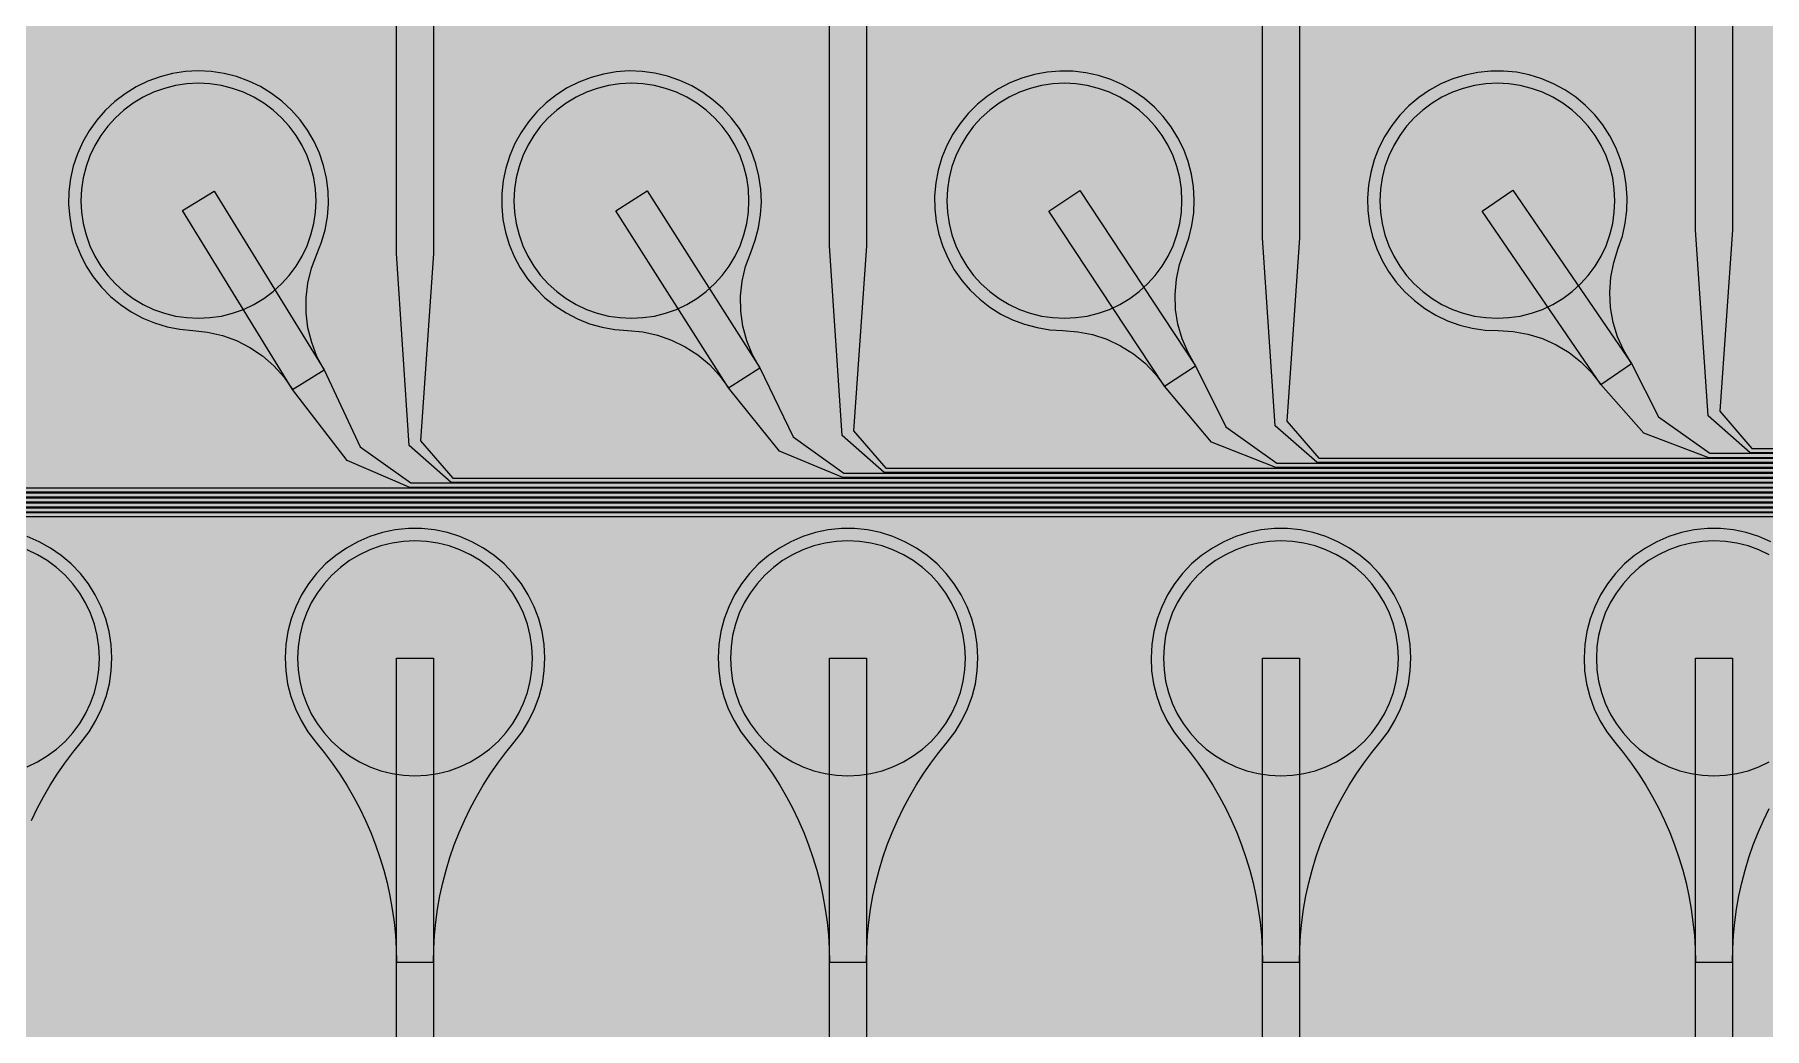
# Model space of a CAD drawing. Header units: metres. Extents: x -7231 to 10969, y -37556 to 1873.
# Drawn here: x 4474 to 5872, y -32340 to -31537 of the extents above; entities that cross this region are included whole.
import ezdxf

# ---------------------------------------------------------------- set-up
doc = ezdxf.new("R2010")
doc.units = ezdxf.units.M
for name, color, linetype in [('Metal1', 4, 'CONTINUOUS'), ('Metal2', 3, 'CONTINUOUS'), ('Polyimide', 7, 'CONTINUOUS'), ('Polyimide_Negative', 5, 'CONTINUOUS')]:
    doc.layers.add(name, color=color, linetype=linetype)

msp = doc.modelspace()

# ---------------------------------------------------------------- hatches: boundary and pattern name
at = {"layer": 'Polyimide'}
msp.add_hatch(color=7, dxfattribs=at).paths.add_polyline_path([(4065.7, -468), (4066.7, -502), (4068.5, -536), (4071.4, -570), (4075.5, -604), (4081, -638), (4088, -672), (4096.5, -706), (4106.6, -740), (4118.3, -774), (4131.6, -808), (4146.5, -842), (4162.9, -876), (4180.7, -910), (4199.8, -944), (4220.2, -978), (4241.7, -1012), (4264.2, -1046), (4287.5, -1080), (4311.5, -1114), (4336, -1148), (4360.9, -1182), (4385.9, -1216), (4410.9, -1250), (4435.7, -1284), (4460.2, -1318), (4484.2, -1352), (4507.5, -1385.9), (4530, -1419.9), (4551.5, -1453.9), (4571.9, -1487.9), (4591.1, -1521.9), (4608.9, -1555.9), (4625.3, -1589.9), (4640.1, -1623.9), (4653.4, -1657.9), (4665.1, -1691.9), (4675.2, -1725.9), (4683.7, -1759.9), (4690.7, -1793.9), (4696.2, -1827.9), (4700.3, -1861.9), (4703.2, -1895.9), (4705.1, -1929.9), (4706.1, -1963.9), (4706.4, -1997.9), (4706.5, -2031.9), (4706.5, -4793), (4710, -4838.4), (4720.2, -4882.7), (4737.1, -4925), (4760.1, -4964.2), (4788.9, -4999.5), (4822.6, -5030), (4860.5, -5055.1), (4901.8, -5074.2), (4901.8, -5074.2), (4970.7, -5105.2), (5034.7, -5145.3), (5092.8, -5193.5), (5143.8, -5249.2), (5186.9, -5311.2), (5221.2, -5378.4), (5246.2, -5449.7), (5261.4, -5523.7), (5266.5, -5599), (5261.4, -5674.3), (5246.2, -5748.3), (5221.2, -5819.6), (5186.9, -5886.8), (5143.8, -5948.8), (5092.8, -6004.5), (5034.7, -6052.7), (4970.7, -6092.8), (4901.8, -6123.8), (4860.5, -6142.9), (4822.6, -6168), (4788.9, -6198.5), (4760.1, -6233.8), (4737.1, -6273), (4720.2, -6315.3), (4710, -6359.6), (4706.5, -6405), (4706.5, -9221.5), (4710, -9266.9), (4720.2, -9311.2), (4737.1, -9353.5), (4760.1, -9392.7), (4788.9, -9428), (4822.6, -9458.5), (4860.5, -9483.6), (4901.8, -9502.7), (4970.7, -9533.7), (5034.7, -9573.8), (5092.8, -9622), (5143.8, -9677.7), (5186.9, -9739.7), (5221.2, -9806.9), (5246.2, -9878.2), (5261.4, -9952.2), (5266.5, -10027.5), (5261.4, -10102.8), (5246.2, -10176.8), (5221.2, -10248.1), (5186.9, -10315.3), (5143.8, -10377.3), (5092.8, -10433), (5034.7, -10481.2), (4970.7, -10521.3), (4901.8, -10552.3), (4860.5, -10571.4), (4822.6, -10596.5), (4788.9, -10627), (4760.1, -10662.3), (4737.1, -10701.5), (4720.2, -10743.8), (4710, -10788.1), (4706.5, -10833.5), (4706.5, -13650), (4710, -13695.4), (4720.2, -13739.7), (4737.1, -13782), (4760.1, -13821.2), (4788.9, -13856.5), (4822.6, -13887), (4860.5, -13912.1), (4901.8, -13931.2), (4970.7, -13962.2), (5034.7, -14002.2), (5092.8, -14050.5), (5143.8, -14106.2), (5186.9, -14168.2), (5221.2, -14235.4), (5246.2, -14306.7), (5261.4, -14380.7), (5266.5, -14456), (5261.4, -14531.3), (5246.2, -14605.3), (5221.2, -14676.5), (5186.9, -14743.8), (5143.8, -14805.8), (5092.8, -14861.5), (5034.7, -14909.7), (4970.7, -14949.8), (4901.8, -14980.8), (4860.5, -14999.9), (4822.6, -15025), (4788.9, -15055.5), (4760.1, -15090.8), (4737.1, -15130), (4720.2, -15172.3), (4710, -15216.6), (4706.5, -15262), (4706.5, -15456), (4720.9, -15750), (4764.1, -16041.3), (4835.7, -16326.8), (4934.9, -16604), (5060.7, -16870.2), (5212.1, -17122.7), (5387.5, -17359.2), (5585.2, -17577.3), (5803.3, -17775), (6039.8, -17950.4), (6292.3, -18101.8), (6558.4, -18227.6), (6835.6, -18326.8), (7121.2, -18398.3), (7412.4, -18441.5), (7706.5, -18456), (9969, -18456), (10047.4, -18459.8), (10125.1, -18471.4), (10201.2, -18490.4), (10275.2, -18516.9), (10346.1, -18550.5), (10413.5, -18590.8), (10476.5, -18637.6), (10534.7, -18690.3), (10587.4, -18748.5), (10634.2, -18811.5), (10674.5, -18878.9), (10708.1, -18949.8), (10734.6, -19023.8), (10753.6, -19099.9), (10765.2, -19177.6), (10769, -19256), (10769, -20895.8), (10730.2, -20951.4), (10694.6, -21009.1), (10662.2, -21068.6), (10633.2, -21129.9), (10607.6, -21192.7), (10585.5, -21256.7), (10566.9, -21322), (10552, -21388.1), (10540.8, -21455), (10533.4, -21522.3), (10529.6, -21590), (10529.6, -21657.8), (10533.4, -21725.5), (10540.8, -21792.9), (10552, -21859.7), (10566.9, -21925.9), (10585.5, -21991.1), (10607.6, -22055.2), (10633.2, -22117.9), (10662.2, -22179.2), (10694.6, -22238.7), (10730.2, -22296.4), (10769, -22352), (10769, -32454.2), (10728.7, -32510.5), (10691.7, -32568.9), (10658, -32629.3), (10627.8, -32691.6), (10601.2, -32755.4), (10578.2, -32820.7), (10558.9, -32887.1), (10543.4, -32954.5), (10531.8, -33022.7), (10524, -33091.4), (10520.1, -33160.5), (10520.1, -33229.7), (10524, -33298.8), (10531.8, -33367.5), (10543.4, -33435.7), (10558.9, -33503.1), (10578.2, -33569.5), (10601.2, -33634.8), (10627.8, -33698.6), (10658, -33760.8), (10691.7, -33821.3), (10728.7, -33879.7), (10769, -33936), (10769, -36556), (10765.2, -36634.4), (10753.6, -36712.1), (10734.6, -36788.2), (10708.1, -36862.1), (10674.5, -36933.1), (10634.2, -37000.5), (10587.4, -37063.5), (10534.7, -37121.7), (10476.5, -37174.4), (10413.5, -37221.2), (10346.1, -37261.5), (10275.2, -37295.1), (10201.2, -37321.6), (10125.1, -37340.6), (10047.4, -37352.1), (9969, -37356), (-6231, -37356), (-6309.4, -37352.1), (-6387.1, -37340.6), (-6463.2, -37321.6), (-6537.2, -37295.1), (-6608.1, -37261.5), (-6675.5, -37221.2), (-6738.5, -37174.4), (-6796.7, -37121.7), (-6849.4, -37063.5), (-6896.2, -37000.5), (-6936.5, -36933.1), (-6970.1, -36862.1), (-6996.6, -36788.2), (-7015.6, -36712.1), (-7027.2, -36634.4), (-7031, -36556), (-7031, -33936), (-6990.7, -33879.8), (-6953.7, -33821.3), (-6920, -33760.9), (-6889.8, -33698.6), (-6863.2, -33634.8), (-6840.2, -33569.5), (-6820.9, -33503.1), (-6805.4, -33435.7), (-6793.7, -33367.5), (-6785.9, -33298.8), (-6782, -33229.7), (-6782, -33160.5), (-6785.9, -33091.4), (-6793.7, -33022.7), (-6805.4, -32954.5), (-6820.9, -32887.1), (-6840.2, -32820.6), (-6863.2, -32755.4), (-6889.8, -32691.5), (-6920, -32629.3), (-6953.7, -32568.9), (-6990.7, -32510.4), (-7031, -32454.2), (-7031, -22364.8), (-6990.7, -22308.6), (-6953.7, -22250.1), (-6920, -22189.7), (-6889.8, -22127.5), (-6863.2, -22063.6), (-6840.2, -21998.4), (-6820.9, -21931.9), (-6805.4, -21864.5), (-6793.7, -21796.3), (-6785.9, -21727.6), (-6782, -21658.5), (-6782, -21589.3), (-6785.9, -21520.3), (-6793.7, -21451.5), (-6805.4, -21383.3), (-6820.9, -21315.9), (-6840.2, -21249.5), (-6863.2, -21184.2), (-6889.8, -21120.4), (-6920, -21058.1), (-6953.7, -20997.7), (-6990.7, -20939.3), (-7031, -20883), (-7031, -19256), (-7027.2, -19177.6), (-7015.6, -19099.9), (-6996.6, -19023.8), (-6970.1, -18949.8), (-6936.5, -18878.9), (-6896.2, -18811.5), (-6849.4, -18748.5), (-6796.7, -18690.3), (-6738.5, -18637.6), (-6675.5, -18590.8), (-6608.1, -18550.5), (-6537.2, -18516.9), (-6463.2, -18490.4), (-6387.1, -18471.4), (-6309.4, -18459.8), (-6231, -18456), (-3968.5, -18456), (-3674.4, -18441.5), (-3383.2, -18398.3), (-3097.6, -18326.8), (-2820.4, -18227.6), (-2554.3, -18101.8), (-2301.8, -17950.4), (-2065.3, -17775), (-1847.2, -17577.3), (-1649.5, -17359.2), (-1474.1, -17122.7), (-1322.7, -16870.2), (-1196.9, -16604), (-1097.7, -16326.8), (-1026.1, -16041.3), (-982.9, -15750), (-968.5, -15456), (-968.5, -15262), (-972, -15216.6), (-982.2, -15172.3), (-999.1, -15130), (-1022.1, -15090.8), (-1050.9, -15055.5), (-1084.6, -15025), (-1122.5, -14999.9), (-1163.8, -14980.8), (-1232.7, -14949.8), (-1296.7, -14909.7), (-1354.8, -14861.5), (-1405.8, -14805.8), (-1448.9, -14743.8), (-1483.2, -14676.5), (-1508.2, -14605.3), (-1523.4, -14531.3), (-1528.5, -14456), (-1523.4, -14380.7), (-1508.2, -14306.7), (-1483.2, -14235.4), (-1448.9, -14168.2), (-1405.8, -14106.2), (-1354.8, -14050.5), (-1296.7, -14002.2), (-1232.7, -13962.2), (-1163.8, -13931.2), (-1122.5, -13912.1), (-1084.6, -13887), (-1050.9, -13856.5), (-1022.1, -13821.2), (-999.1, -13782), (-982.2, -13739.7), (-972, -13695.4), (-968.5, -13650), (-968.5, -12309.6), (-972, -12264.3), (-982.2, -12219.9), (-999.1, -12177.7), (-1022.1, -12138.5), (-1050.9, -12103.2), (-1084.6, -12072.6), (-1122.5, -12047.5), (-1163.8, -12028.5), (-1232.7, -11997.4), (-1296.7, -11957.4), (-1354.8, -11909.1), (-1405.8, -11853.5), (-1448.9, -11791.5), (-1483.2, -11724.2), (-1508.2, -11653), (-1523.4, -11579), (-1528.5, -11503.7), (-1523.4, -11428.3), (-1508.2, -11354.4), (-1483.2, -11283.1), (-1448.9, -11215.9), (-1405.8, -11153.8), (-1354.8, -11098.2), (-1296.7, -11049.9), (-1232.7, -11009.9), (-1163.8, -10978.8), (-1122.5, -10959.8), (-1084.6, -10934.7), (-1050.9, -10904.1), (-1022.1, -10868.9), (-999.1, -10829.6), (-982.2, -10787.4), (-972, -10743), (-968.5, -10697.7), (-968.5, -9357.3), (-972, -9311.9), (-982.2, -9267.6), (-999.1, -9225.4), (-1022.1, -9186.1), (-1050.9, -9150.8), (-1084.6, -9120.3), (-1122.5, -9095.2), (-1163.8, -9076.2), (-1163.8, -9076.2), (-1232.7, -9045.1), (-1296.7, -9005.1), (-1354.8, -8956.8), (-1405.8, -8901.1), (-1448.9, -8839.1), (-1483.2, -8771.9), (-1508.2, -8700.6), (-1523.4, -8626.7), (-1528.5, -8551.3), (-1523.4, -8476), (-1508.2, -8402), (-1483.2, -8330.8), (-1448.9, -8263.5), (-1405.8, -8201.5), (-1354.8, -8145.9), (-1296.7, -8097.6), (-1232.7, -8057.6), (-1163.8, -8026.5), (-1163.8, -8026.5), (-1122.5, -8007.4), (-1084.6, -7982.4), (-1050.9, -7951.8), (-1022.1, -7916.5), (-999.1, -7877.3), (-982.2, -7835), (-972, -7790.7), (-968.5, -7745.4), (-968.5, -6405), (-972, -6359.6), (-982.2, -6315.3), (-999.1, -6273), (-1022.1, -6233.8), (-1050.9, -6198.5), (-1084.6, -6168), (-1122.5, -6142.9), (-1163.8, -6123.8), (-1163.8, -6123.8), (-1232.7, -6092.8), (-1296.7, -6052.7), (-1354.8, -6004.5), (-1405.8, -5948.8), (-1448.9, -5886.8), (-1483.2, -5819.6), (-1508.2, -5748.3), (-1523.4, -5674.3), (-1528.5, -5599), (-1523.4, -5523.7), (-1508.2, -5449.7), (-1483.2, -5378.4), (-1448.9, -5311.2), (-1405.8, -5249.2), (-1354.8, -5193.5), (-1296.7, -5145.3), (-1232.7, -5105.2), (-1163.8, -5074.2), (-1163.8, -5074.2), (-1122.5, -5055.1), (-1084.6, -5030), (-1050.9, -4999.5), (-1022.1, -4964.2), (-999.1, -4925), (-982.2, -4882.7), (-972, -4838.4), (-968.5, -4793), (-968.5, -2031.9), (-968.4, -1997.9), (-968.1, -1963.9), (-967.1, -1929.9), (-965.2, -1895.9), (-962.2, -1861.9), (-958, -1827.9), (-952.4, -1793.9), (-945.3, -1759.9), (-936.6, -1725.9), (-926.4, -1691.9), (-914.4, -1657.9), (-900.9, -1623.9), (-885.7, -1589.9), (-869.1, -1555.9), (-850.9, -1521.9), (-831.4, -1487.9), (-810.6, -1453.9), (-788.7, -1419.9), (-765.8, -1385.9), (-742.1, -1352), (-717.6, -1318), (-692.7, -1284), (-667.4, -1250), (-641.9, -1216), (-616.4, -1182), (-591.1, -1148), (-566.1, -1114), (-541.7, -1080), (-517.9, -1046), (-495, -1012), (-473.1, -978), (-452.4, -944), (-432.8, -910), (-414.7, -876), (-398, -842), (-382.9, -808), (-369.3, -774), (-357.4, -740), (-347.1, -706), (-338.4, -672), (-331.3, -638), (-325.7, -604), (-321.5, -570), (-318.6, -536), (-316.7, -502), (-315.7, -468), (-315.3, -434), (-315.2, -400), (-315.2, 401), (-315.2, 451), (-315.2, 1644), (-270.2, 1644), (-270, 1637.1), (-269.4, 1630.3), (-268.2, 1623.5), (-266.7, 1616.8), (-264.7, 1610.2), (-262.3, 1603.8), (-259.4, 1597.6), (-256.2, 1591.5), (-252.6, 1585.7), (-248.6, 1580.1), (-244.2, 1574.8), (-239.5, 1569.8), (-234.5, 1565.1), (-229.2, 1560.7), (-223.6, 1556.7), (-217.8, 1553.1), (-211.7, 1549.8), (-205.4, 1547), (-199, 1544.6), (-192.4, 1542.6), (-185.7, 1541), (-179, 1539.9), (-172.1, 1539.2), (-165.2, 1539), (-158.4, 1539.2), (-151.5, 1539.9), (-144.8, 1541), (-138.1, 1542.6), (-131.5, 1544.6), (-125.1, 1547), (-118.8, 1549.8), (-112.8, 1553.1), (-106.9, 1556.7), (-101.3, 1560.7), (-96, 1565.1), (-91, 1569.8), (-86.3, 1574.8), (-81.9, 1580.1), (-77.9, 1585.7), (-74.3, 1591.5), (-71.1, 1597.6), (-68.2, 1603.8), (-65.8, 1610.2), (-63.8, 1616.8), (-62.3, 1623.5), (-61.1, 1630.3), (-60.5, 1637.1), (-60.2, 1644), (1853, 1644), (1853, 1573), (3815.2, 1573), (3815.5, 1579.5), (3816.1, 1586.1), (3817.2, 1592.5), (3818.7, 1598.9), (3820.6, 1605.1), (3822.9, 1611.3), (3825.6, 1617.2), (3828.6, 1623), (3832.1, 1628.6), (3835.9, 1633.9), (3840.1, 1638.9), (3844.5, 1643.7), (3849.3, 1648.2), (3854.4, 1652.3), (3859.7, 1656.1), (3865.2, 1659.6), (3871, 1662.7), (3877, 1665.4), (3883.1, 1667.7), (3889.4, 1669.6), (3895.7, 1671.1), (3902.2, 1672.1), (3908.7, 1672.8), (3915.2, 1673), (3921.8, 1672.8), (3928.3, 1672.1), (3934.8, 1671.1), (3941.1, 1669.6), (3947.4, 1667.7), (3953.5, 1665.4), (3959.5, 1662.7), (3965.2, 1659.6), (3970.8, 1656.1), (3976.1, 1652.3), (3981.2, 1648.2), (3986, 1643.7), (3990.4, 1638.9), (3994.6, 1633.9), (3998.4, 1628.6), (4001.9, 1623), (4004.9, 1617.2), (4007.6, 1611.3), (4009.9, 1605.1), (4011.8, 1598.9), (4013.3, 1592.5), (4014.4, 1586.1), (4015, 1579.5), (4015.2, 1573), (4065.2, 1573), (4065.2, 451), (4065.2, 401), (4065.2, -400), (4065.3, -434), (4065.7, -468)])

# ---------------------------------------------------------------- linework, layer by layer
at = {"layer": 'Metal1'}
for points in [[(2200.8, -19211.9), (2200.8, -33130.3), (2229.7, -33159.2), (9378.8, -33159.2), (9407.8, -33130.3), (9407.8, -31903.7), (9378.8, -31874.7), (5860.8, -31874.7), (5826.8, -31844.9), (5816.5, -31694.5), (5816.5, -30931), (5846.5, -30931), (5846.5, -31694.5), (5836.2, -31841.1), (5862.2, -31871.2), (9380.2, -31871.2), (9411.3, -31902.3), (9411.3, -33131.7), (9380.2, -33162.8), (2228.3, -33162.8), (2197.2, -33131.7), (2197.2, -19211.9)], [(2208.8, -19211.9), (2208.8, -33122.3), (2237.7, -33151.3), (9370.8, -33151.3), (9399.8, -33122.3), (9399.8, -31911.7), (9370.8, -31882.7), (5510.8, -31882.7), (5476.8, -31852.9), (5466.5, -31700.9), (5466.5, -30931), (5496.5, -30931), (5496.5, -31700.9), (5486.2, -31849.1), (5512.2, -31879.2), (9372.2, -31879.2), (9403.2, -31910.3), (9403.2, -33123.7), (9372.2, -33154.8), (2236.3, -33154.8), (2205.2, -33123.7), (2205.2, -19211.9)], [(2216.8, -19211.9), (2216.8, -33114.3), (2245.7, -33143.2), (9362.8, -33143.2), (9391.8, -33114.3), (9391.8, -31919.7), (9362.8, -31890.8), (5160.8, -31890.8), (5126.9, -31860.9), (5116.5, -31707.3), (5116.5, -30931), (5146.5, -30931), (5146.5, -31707.3), (5136.1, -31857.1), (5162.2, -31887.2), (9364.2, -31887.2), (9395.3, -31918.3), (9395.3, -33115.7), (9364.2, -33146.8), (2244.3, -33146.8), (2213.2, -33115.7), (2213.2, -19211.9)], [(2224.8, -19211.9), (2224.8, -33106.3), (2253.7, -33135.3), (9354.8, -33135.3), (9383.8, -33106.3), (9383.8, -31927.7), (9354.8, -31898.8), (4810.8, -31898.8), (4776.9, -31868.9), (4766.5, -31713.7), (4766.5, -30931), (4796.5, -30931), (4796.5, -31713.7), (4786.1, -31865.1), (4812.2, -31895.2), (9356.2, -31895.2), (9387.2, -31926.3), (9387.2, -33107.7), (9356.2, -33138.8), (2252.3, -33138.8), (2221.2, -33107.7), (2221.2, -19211.9)], [(2232.8, -19211.9), (2232.8, -33098.3), (2261.7, -33127.3), (9346.8, -33127.3), (9375.8, -33098.3), (9375.8, -31935.7), (9346.8, -31906.7), (4460.8, -31906.7), (4426.9, -31876.9), (4416.5, -31720.1), (4416.5, -30931), (4446.5, -30931), (4446.5, -31720.1), (4436.1, -31873.1), (4462.2, -31903.2), (9348.2, -31903.2), (9379.3, -31934.3), (9379.3, -33099.7), (9348.2, -33130.8), (2260.3, -33130.8), (2229.2, -33099.7), (2229.2, -19211.9)], [(2240.8, -19211.9), (2240.8, -33090.3), (2269.7, -33119.2), (9338.8, -33119.2), (9367.8, -33090.3), (9367.8, -31943.7), (9338.8, -31914.7), (4110.8, -31914.7), (4076.9, -31884.9), (4066.5, -31726.5), (4066.5, -30931), (4096.5, -30931), (4096.5, -31726.5), (4086.1, -31881.1), (4112.2, -31911.2), (9340.2, -31911.2), (9371.2, -31942.3), (9371.2, -33091.7), (9340.2, -33122.8), (2268.3, -33122.8), (2237.2, -33091.7), (2237.2, -19211.9)], [(2248.8, -19211.9), (2248.8, -33082.3), (2277.7, -33111.3), (9330.8, -33111.3), (9359.8, -33082.3), (9359.8, -31951.7), (9330.8, -31922.8), (3760.8, -31922.8), (3726.9, -31892.9), (3716.5, -31732.9), (3716.5, -30931), (3746.5, -30931), (3746.5, -31732.9), (3736.1, -31889.1), (3762.2, -31919.2), (9332.2, -31919.2), (9363.3, -31950.3), (9363.3, -33083.7), (9332.2, -33114.8), (2276.3, -33114.8), (2245.2, -33083.7), (2245.2, -19211.9)], [(2328.8, -19211.9), (2328.8, -33002.3), (2357.7, -33031.2), (5800.8, -33031.2), (5827, -33001.1), (5816.5, -32844.5), (5816.5, -32041), (5846.5, -32041), (5846.5, -32844.5), (5836, -33004.9), (5802.2, -33034.8), (2356.3, -33034.8), (2325.2, -33003.7), (2325.2, -19211.9)], [(2336.8, -19211.9), (2336.8, -32994.3), (2365.7, -33023.2), (5450.8, -33023.2), (5476.9, -32993.1), (5466.5, -32838.1), (5466.5, -32041), (5496.5, -32041), (5496.5, -32838.1), (5486.1, -32996.9), (5452.2, -33026.8), (2364.3, -33026.8), (2333.2, -32995.7), (2333.2, -19211.9)], [(2344.8, -19211.9), (2344.8, -32986.3), (2373.7, -33015.2), (5100.8, -33015.2), (5126.9, -32985.1), (5116.5, -32831.7), (5116.5, -32041), (5146.5, -32041), (5146.5, -32831.7), (5136.1, -32988.9), (5102.2, -33018.8), (2372.3, -33018.8), (2341.2, -32987.7), (2341.2, -19211.9)], [(2352.8, -19211.9), (2352.8, -32978.3), (2381.7, -33007.2), (4750.8, -33007.2), (4776.9, -32977.1), (4766.5, -32825.3), (4766.5, -32041), (4796.5, -32041), (4796.5, -32825.3), (4786.1, -32980.9), (4752.2, -33010.8), (2380.3, -33010.8), (2349.2, -32979.7), (2349.2, -19211.9)], [(5877.6, -31946.7), (5867.9, -31942.5), (5857.7, -31939.3), (5847.4, -31937.2), (5836.8, -31936.1), (5826.2, -31936.1), (5815.6, -31937.2), (5805.3, -31939.3), (5795.1, -31942.5), (5785.4, -31946.7), (5776.1, -31951.8), (5767.4, -31957.8), (5759.3, -31964.7), (5752, -31972.4), (5745.5, -31980.8), (5739.9, -31989.8), (5735.2, -31999.3), (5731.4, -32009.2), (5728.7, -32019.4), (5727.1, -32029.9), (5726.5, -32040.5), (5727, -32051.1), (5728.5, -32061.6), (5731.1, -32071.9), (5734.8, -32081.8), (5739.4, -32091.4), (5744.9, -32100.4), (5751.4, -32108.9), (5758.1, -32117.2), (5764.6, -32125.8), (5770.7, -32134.6), (5776.4, -32143.6), (5781.8, -32152.9), (5786.9, -32162.4), (5791.5, -32172.1), (5795.8, -32181.9), (5799.7, -32191.9), (5803.2, -32202.1), (5806.3, -32212.4), (5809, -32222.7), (5811.3, -32233.2), (5813.2, -32243.8), (5814.6, -32254.4), (5815.7, -32265.1), (5816.3, -32275.8), (5816.5, -32286.6), (5846.5, -32286.6), (5846.5, -32286.6), (5846.7, -32275.8), (5847.3, -32265.1), (5848.4, -32254.4), (5849.8, -32243.8), (5851.7, -32233.2), (5854, -32222.7), (5856.7, -32212.4), (5859.8, -32202.1), (5863.3, -32191.9), (5867.2, -32181.9), (5871.5, -32172.1), (5876.1, -32162.4)], [(4471.5, -32172.1), (4476.1, -32162.4), (4481.2, -32152.9), (4486.6, -32143.6), (4492.3, -32134.6), (4498.4, -32125.8), (4504.9, -32117.2), (4511.6, -32108.9), (4518.1, -32100.4), (4523.6, -32091.4), (4528.2, -32081.8), (4531.9, -32071.9), (4534.5, -32061.6), (4536, -32051.1), (4536.5, -32040.5), (4535.9, -32029.9), (4534.3, -32019.4), (4531.6, -32009.2), (4527.8, -31999.3), (4523.1, -31989.8), (4517.5, -31980.8), (4511, -31972.4), (4503.7, -31964.7), (4495.6, -31957.8), (4486.9, -31951.8), (4477.6, -31946.7), (4467.9, -31942.5)]]:
    msp.add_lwpolyline(points, dxfattribs=at)
for points in [[(4796.5, -32286.6), (4796.7, -32275.8), (4797.3, -32265.1), (4798.4, -32254.4), (4799.8, -32243.8), (4801.7, -32233.2), (4804, -32222.7), (4806.7, -32212.4), (4809.8, -32202.1), (4813.3, -32191.9), (4817.2, -32181.9), (4821.5, -32172.1), (4826.1, -32162.4), (4831.2, -32152.9), (4836.6, -32143.6), (4842.3, -32134.6), (4848.4, -32125.8), (4854.9, -32117.2), (4861.6, -32108.9), (4868.1, -32100.4), (4873.6, -32091.4), (4878.2, -32081.8), (4881.9, -32071.9), (4884.5, -32061.6), (4886, -32051.1), (4886.5, -32040.5), (4885.9, -32029.9), (4884.3, -32019.4), (4881.6, -32009.2), (4877.8, -31999.3), (4873.1, -31989.8), (4867.5, -31980.8), (4861, -31972.4), (4853.7, -31964.7), (4845.6, -31957.8), (4836.9, -31951.8), (4827.6, -31946.7), (4817.9, -31942.5), (4807.7, -31939.3), (4797.4, -31937.2), (4786.8, -31936.1), (4776.2, -31936.1), (4765.6, -31937.2), (4755.3, -31939.3), (4745.1, -31942.5), (4735.4, -31946.7), (4726.1, -31951.8), (4717.4, -31957.8), (4709.3, -31964.7), (4702, -31972.4), (4695.5, -31980.8), (4689.9, -31989.8), (4685.2, -31999.3), (4681.4, -32009.2), (4678.7, -32019.4), (4677.1, -32029.9), (4676.5, -32040.5), (4677, -32051.1), (4678.5, -32061.6), (4681.1, -32071.9), (4684.8, -32081.8), (4689.4, -32091.4), (4694.9, -32100.4), (4701.4, -32108.9), (4708.1, -32117.2), (4714.6, -32125.8), (4720.7, -32134.6), (4726.4, -32143.6), (4731.8, -32152.9), (4736.9, -32162.4), (4741.5, -32172.1), (4745.8, -32181.9), (4749.7, -32191.9), (4753.2, -32202.1), (4756.3, -32212.4), (4759, -32222.7), (4761.3, -32233.2), (4763.2, -32243.8), (4764.6, -32254.4), (4765.7, -32265.1), (4766.3, -32275.8), (4766.5, -32286.6), (4796.5, -32286.6)], [(5146.5, -32286.6), (5146.7, -32275.8), (5147.3, -32265.1), (5148.4, -32254.4), (5149.8, -32243.8), (5151.7, -32233.2), (5154, -32222.7), (5156.7, -32212.4), (5159.8, -32202.1), (5163.3, -32191.9), (5167.2, -32181.9), (5171.5, -32172.1), (5176.1, -32162.4), (5181.2, -32152.9), (5186.6, -32143.6), (5192.3, -32134.6), (5198.4, -32125.8), (5204.9, -32117.2), (5211.6, -32108.9), (5218.1, -32100.4), (5223.6, -32091.4), (5228.2, -32081.8), (5231.9, -32071.9), (5234.5, -32061.6), (5236, -32051.1), (5236.5, -32040.5), (5235.9, -32029.9), (5234.3, -32019.4), (5231.6, -32009.2), (5227.8, -31999.3), (5223.1, -31989.8), (5217.5, -31980.8), (5211, -31972.4), (5203.7, -31964.7), (5195.6, -31957.8), (5186.9, -31951.8), (5177.6, -31946.7), (5167.9, -31942.5), (5157.7, -31939.3), (5147.4, -31937.2), (5136.8, -31936.1), (5126.2, -31936.1), (5115.6, -31937.2), (5105.3, -31939.3), (5095.1, -31942.5), (5085.4, -31946.7), (5076.1, -31951.8), (5067.4, -31957.8), (5059.3, -31964.7), (5052, -31972.4), (5045.5, -31980.8), (5039.9, -31989.8), (5035.2, -31999.3), (5031.4, -32009.2), (5028.7, -32019.4), (5027.1, -32029.9), (5026.5, -32040.5), (5027, -32051.1), (5028.5, -32061.6), (5031.1, -32071.9), (5034.8, -32081.8), (5039.4, -32091.4), (5044.9, -32100.4), (5051.4, -32108.9), (5058.1, -32117.2), (5064.6, -32125.8), (5070.7, -32134.6), (5076.4, -32143.6), (5081.8, -32152.9), (5086.9, -32162.4), (5091.5, -32172.1), (5095.8, -32181.9), (5099.7, -32191.9), (5103.2, -32202.1), (5106.3, -32212.4), (5109, -32222.7), (5111.3, -32233.2), (5113.2, -32243.8), (5114.6, -32254.4), (5115.7, -32265.1), (5116.3, -32275.8), (5116.5, -32286.6), (5146.5, -32286.6)], [(5496.5, -32286.6), (5496.7, -32275.8), (5497.3, -32265.1), (5498.4, -32254.4), (5499.8, -32243.8), (5501.7, -32233.2), (5504, -32222.7), (5506.7, -32212.4), (5509.8, -32202.1), (5513.3, -32191.9), (5517.2, -32181.9), (5521.5, -32172.1), (5526.1, -32162.4), (5531.2, -32152.9), (5536.6, -32143.6), (5542.3, -32134.6), (5548.4, -32125.8), (5554.9, -32117.2), (5561.6, -32108.9), (5568.1, -32100.4), (5573.6, -32091.4), (5578.2, -32081.8), (5581.9, -32071.9), (5584.5, -32061.6), (5586, -32051.1), (5586.5, -32040.5), (5585.9, -32029.9), (5584.3, -32019.4), (5581.6, -32009.2), (5577.8, -31999.3), (5573.1, -31989.8), (5567.5, -31980.8), (5561, -31972.4), (5553.7, -31964.7), (5545.6, -31957.8), (5536.9, -31951.8), (5527.6, -31946.7), (5517.9, -31942.5), (5507.7, -31939.3), (5497.4, -31937.2), (5486.8, -31936.1), (5476.2, -31936.1), (5465.6, -31937.2), (5455.3, -31939.3), (5445.1, -31942.5), (5435.4, -31946.7), (5426.1, -31951.8), (5417.4, -31957.8), (5409.3, -31964.7), (5402, -31972.4), (5395.5, -31980.8), (5389.9, -31989.8), (5385.2, -31999.3), (5381.4, -32009.2), (5378.7, -32019.4), (5377.1, -32029.9), (5376.5, -32040.5), (5377, -32051.1), (5378.5, -32061.6), (5381.1, -32071.9), (5384.8, -32081.8), (5389.4, -32091.4), (5394.9, -32100.4), (5401.4, -32108.9), (5408.1, -32117.2), (5414.6, -32125.8), (5420.7, -32134.6), (5426.4, -32143.6), (5431.8, -32152.9), (5436.9, -32162.4), (5441.5, -32172.1), (5445.8, -32181.9), (5449.7, -32191.9), (5453.2, -32202.1), (5456.3, -32212.4), (5459, -32222.7), (5461.3, -32233.2), (5463.2, -32243.8), (5464.6, -32254.4), (5465.7, -32265.1), (5466.3, -32275.8), (5466.5, -32286.6), (5496.5, -32286.6)]]:
    msp.add_lwpolyline(points, close=True, dxfattribs=at)
at = {"layer": 'Metal2'}
for points in [[(2204.8, -19211.9), (2204.8, -33126.3), (2233.7, -33155.2), (9374.8, -33155.2), (9403.8, -33126.3), (9403.8, -31907.7), (9374.8, -31878.8), (5827.3, -31878.8), (5774.9, -31858.8), (5740.1, -31819.5), (5644.1, -31679.5), (5668.9, -31662.5), (5764.8, -31802.5), (5786.6, -31845.7), (5828.1, -31875.2), (9376.2, -31875.2), (9407.2, -31906.3), (9407.2, -33127.7), (9376.2, -33158.8), (2232.3, -33158.8), (2201.2, -33127.7), (2201.2, -19211.9)], [(2212.8, -19211.9), (2212.8, -33118.3), (2241.7, -33147.2), (9366.8, -33147.2), (9395.8, -33118.3), (9395.8, -31915.7), (9366.8, -31886.7), (5477.3, -31886.7), (5425.5, -31866.2), (5387.4, -31820.9), (5294, -31679.3), (5319, -31662.7), (5412.5, -31804.4), (5436.9, -31853.8), (5478.2, -31883.2), (9368.2, -31883.2), (9399.2, -31914.3), (9399.2, -33119.7), (9368.2, -33150.8), (2240.3, -33150.8), (2209.2, -33119.7), (2209.2, -19211.9)], [(2220.8, -19211.9), (2220.8, -33110.3), (2249.7, -33139.3), (9358.8, -33139.3), (9387.8, -33110.3), (9387.8, -31923.7), (9358.8, -31894.7), (5127.3, -31894.7), (5076.1, -31873.5), (5034.9, -31822.2), (4943.8, -31679.1), (4969.2, -31662.9), (5060.2, -31806.1), (5087.1, -31861.8), (5128.2, -31891.2), (9360.2, -31891.2), (9391.2, -31922.3), (9391.2, -33111.7), (9360.2, -33142.8), (2248.3, -33142.8), (2217.2, -33111.7), (2217.2, -19211.9)], [(2228.8, -19211.9), (2228.8, -33102.3), (2257.7, -33131.2), (9350.8, -33131.2), (9379.8, -33102.3), (9379.8, -31931.7), (9350.8, -31902.8), (4777.3, -31902.8), (4726.7, -31881), (4682.5, -31823.5), (4593.7, -31678.8), (4619.3, -31663.2), (4708.1, -31807.8), (4737.3, -31869.9), (4778.2, -31899.2), (9352.2, -31899.2), (9383.2, -31930.3), (9383.2, -33103.7), (9352.2, -33134.8), (2256.3, -33134.8), (2225.2, -33103.7), (2225.2, -19211.9)], [(2236.8, -19211.9), (2236.8, -33094.3), (2265.7, -33123.3), (9342.8, -33123.3), (9371.8, -33094.3), (9371.8, -31939.7), (9342.8, -31910.8), (4427.2, -31910.8), (4377.3, -31888.4), (4330.2, -31824.6), (4243.6, -31678.7), (4269.4, -31663.3), (4356, -31809.3), (4387.6, -31878), (4428.2, -31907.2), (9344.2, -31907.2), (9375.2, -31938.3), (9375.2, -33095.7), (9344.2, -33126.8), (2264.3, -33126.8), (2233.2, -33095.7), (2233.2, -19211.9)], [(2244.8, -19211.9), (2244.8, -33086.3), (2273.7, -33115.3), (9334.8, -33115.3), (9363.8, -33086.3), (9363.8, -31947.7), (9334.8, -31918.7), (4077.2, -31918.7), (4027.8, -31896), (3978, -31825.6), (3893.5, -31678.5), (3919.5, -31663.5), (4004, -31810.7), (4037.8, -31886), (4078.2, -31915.2), (9336.2, -31915.2), (9367.2, -31946.3), (9367.2, -33087.7), (9336.2, -33118.8), (2272.3, -33118.8), (2241.2, -33087.7), (2241.2, -19211.9)], [(2252.8, -19211.9), (2252.8, -33078.3), (2281.7, -33107.2), (9326.8, -33107.2), (9355.8, -33078.3), (9355.8, -31955.7), (9326.8, -31926.7), (3727.2, -31926.7), (3678.3, -31903.5), (3625.9, -31826.6), (3543.4, -31678.3), (3569.6, -31663.7), (3652.1, -31812), (3688, -31894), (3728.2, -31923.2), (9328.2, -31923.2), (9359.2, -31954.3), (9359.2, -33079.7), (9328.2, -33110.8), (2280.3, -33110.8), (2249.2, -33079.7), (2249.2, -19211.9)]]:
    msp.add_lwpolyline(points, dxfattribs=at)
for points in [[(4708.1, -31807.8), (4702.3, -31797), (4698, -31785.7), (4695, -31773.8), (4693.5, -31761.7), (4693.5, -31749.6), (4694.9, -31737.5), (4697.8, -31725.6), (4702.2, -31714.3), (4706, -31704.5), (4708.9, -31694.4), (4710.7, -31684.1), (4711.5, -31673.6), (4711.2, -31663.2), (4709.9, -31652.8), (4707.6, -31642.6), (4704.2, -31632.6), (4699.9, -31623.1), (4694.7, -31614), (4688.6, -31605.5), (4681.6, -31597.6), (4673.9, -31590.5), (4665.6, -31584.2), (4656.6, -31578.7), (4647.2, -31574.2), (4637.3, -31570.6), (4627.2, -31568.1), (4616.8, -31566.5), (4606.3, -31566), (4595.9, -31566.5), (4585.5, -31568.1), (4575.4, -31570.7), (4565.5, -31574.3), (4556.1, -31578.9), (4547.2, -31584.4), (4538.8, -31590.7), (4531.2, -31597.9), (4524.2, -31605.7), (4518.1, -31614.3), (4512.9, -31623.4), (4508.7, -31632.9), (4505.3, -31642.9), (4503, -31653.1), (4501.8, -31663.5), (4501.5, -31674), (4502.4, -31684.4), (4504.2, -31694.7), (4507.1, -31704.8), (4511, -31714.5), (4515.8, -31723.8), (4521.5, -31732.6), (4528.1, -31740.8), (4535.4, -31748.3), (4543.5, -31755), (4552.1, -31760.8), (4561.4, -31765.8), (4571, -31769.8), (4581.1, -31772.9), (4591.4, -31774.9), (4601.8, -31775.9), (4613.9, -31777.2), (4625.8, -31779.9), (4637.2, -31784.1), (4648.1, -31789.6), (4658.2, -31796.5), (4667.4, -31804.4), (4675.5, -31813.5), (4682.5, -31823.5), (4708.1, -31807.8)], [(5060.2, -31806.1), (5054.3, -31795.5), (5049.8, -31784.2), (5046.6, -31772.4), (5044.9, -31760.4), (5044.7, -31748.2), (5046, -31736.1), (5048.7, -31724.2), (5052.9, -31712.7), (5056.5, -31702.9), (5059.2, -31692.8), (5060.9, -31682.4), (5061.5, -31672), (5061.1, -31661.5), (5059.6, -31651.1), (5057.1, -31641), (5053.6, -31631.1), (5049.1, -31621.6), (5043.8, -31612.6), (5037.5, -31604.2), (5030.4, -31596.5), (5022.6, -31589.5), (5014.2, -31583.3), (5005.2, -31578), (4995.6, -31573.6), (4985.7, -31570.2), (4975.5, -31567.7), (4965.1, -31566.4), (4954.7, -31566), (4944.2, -31566.7), (4933.9, -31568.5), (4923.8, -31571.2), (4914, -31575), (4904.6, -31579.7), (4895.8, -31585.3), (4887.6, -31591.8), (4880, -31599.1), (4873.2, -31607.1), (4867.3, -31615.7), (4862.2, -31624.8), (4858.1, -31634.5), (4854.9, -31644.5), (4852.8, -31654.7), (4851.7, -31665.2), (4851.6, -31675.6), (4852.6, -31686.1), (4854.6, -31696.3), (4857.6, -31706.4), (4861.7, -31716.1), (4866.6, -31725.3), (4872.5, -31734), (4879.2, -31742), (4886.6, -31749.4), (4894.8, -31756), (4903.6, -31761.7), (4912.9, -31766.5), (4922.6, -31770.4), (4932.7, -31773.3), (4943, -31775.1), (4953.5, -31776), (4965.6, -31777.1), (4977.5, -31779.6), (4989, -31783.6), (4999.9, -31789), (5010.2, -31795.6), (5019.5, -31803.5), (5027.8, -31812.4), (5034.9, -31822.2), (5060.2, -31806.1)], [(5412.5, -31804.4), (5406.4, -31793.8), (5401.7, -31782.6), (5398.3, -31770.9), (5396.4, -31758.9), (5396, -31746.7), (5397, -31734.5), (5399.6, -31722.6), (5403.5, -31711.1), (5407.1, -31701.2), (5409.6, -31691.1), (5411.1, -31680.7), (5411.5, -31670.2), (5410.9, -31659.8), (5409.3, -31649.4), (5406.6, -31639.3), (5402.9, -31629.5), (5398.3, -31620), (5392.8, -31611.2), (5386.4, -31602.8), (5379.2, -31595.2), (5371.3, -31588.4), (5362.7, -31582.3), (5353.6, -31577.2), (5344, -31572.9), (5334, -31569.7), (5323.8, -31567.4), (5313.4, -31566.2), (5302.9, -31566.1), (5292.5, -31566.9), (5282.2, -31568.9), (5272.1, -31571.8), (5262.4, -31575.7), (5253.1, -31580.6), (5244.4, -31586.4), (5236.2, -31593), (5228.8, -31600.4), (5222.2, -31608.5), (5216.3, -31617.2), (5211.4, -31626.4), (5207.5, -31636.1), (5204.5, -31646.2), (5202.5, -31656.5), (5201.6, -31666.9), (5201.7, -31677.4), (5202.9, -31687.8), (5205, -31698), (5208.2, -31708), (5212.4, -31717.6), (5217.5, -31726.8), (5223.5, -31735.4), (5230.4, -31743.3), (5238, -31750.5), (5246.2, -31757), (5255.1, -31762.6), (5264.5, -31767.2), (5274.3, -31770.9), (5284.4, -31773.6), (5294.8, -31775.3), (5305.2, -31776), (5317.4, -31776.9), (5329.3, -31779.2), (5340.9, -31783), (5351.9, -31788.2), (5362.2, -31794.7), (5371.7, -31802.4), (5380.1, -31811.2), (5387.4, -31820.9), (5412.5, -31804.4)], [(5764.8, -31802.5), (5758.6, -31792), (5753.6, -31780.9), (5750.1, -31769.3), (5747.9, -31757.3), (5747.3, -31745.1), (5748.2, -31732.9), (5750.5, -31721), (5754.2, -31709.4), (5757.6, -31699.5), (5759.9, -31689.2), (5761.2, -31678.8), (5761.5, -31668.4), (5760.7, -31657.9), (5758.9, -31647.6), (5756, -31637.5), (5752.2, -31627.8), (5747.4, -31618.4), (5741.7, -31609.6), (5735.2, -31601.5), (5727.8, -31594), (5719.8, -31587.2), (5711.1, -31581.3), (5701.9, -31576.3), (5692.3, -31572.3), (5682.2, -31569.2), (5672, -31567.1), (5661.5, -31566.1), (5651.1, -31566.1), (5640.6, -31567.2), (5630.4, -31569.3), (5620.4, -31572.4), (5610.7, -31576.5), (5601.5, -31581.5), (5592.9, -31587.5), (5584.9, -31594.2), (5577.6, -31601.7), (5571.1, -31610), (5565.4, -31618.8), (5560.7, -31628.1), (5556.9, -31637.9), (5554.1, -31648), (5552.3, -31658.3), (5551.5, -31668.8), (5551.8, -31679.2), (5553.2, -31689.6), (5555.5, -31699.8), (5558.9, -31709.8), (5563.3, -31719.3), (5568.5, -31728.3), (5574.7, -31736.8), (5581.7, -31744.7), (5589.4, -31751.7), (5597.8, -31758), (5606.7, -31763.5), (5616.2, -31768), (5626.1, -31771.5), (5636.2, -31774), (5646.6, -31775.5), (5657.1, -31776), (5669.2, -31776.7), (5681.2, -31778.8), (5692.9, -31782.4), (5704, -31787.4), (5714.4, -31793.7), (5724, -31801.2), (5732.6, -31809.8), (5740.1, -31819.5), (5764.8, -31802.5)]]:
    msp.add_lwpolyline(points, close=True, dxfattribs=at)
at = {"layer": 'Polyimide_Negative'}
for points in [[(4701.5, -31671), (4701, -31661.7), (4699.7, -31652.5), (4697.4, -31643.4), (4694.3, -31634.6), (4690.3, -31626.2), (4685.5, -31618.2), (4679.9, -31610.7), (4673.7, -31603.8), (4666.8, -31597.6), (4659.3, -31592), (4651.3, -31587.2), (4642.9, -31583.2), (4634.1, -31580.1), (4625, -31577.8), (4615.8, -31576.5), (4606.5, -31576), (4597.2, -31576.5), (4588, -31577.8), (4578.9, -31580.1), (4570.1, -31583.2), (4561.7, -31587.2), (4553.7, -31592), (4546.2, -31597.6), (4539.3, -31603.8), (4533.1, -31610.7), (4527.5, -31618.2), (4522.7, -31626.2), (4518.7, -31634.6), (4515.6, -31643.4), (4513.3, -31652.5), (4512, -31661.7), (4511.5, -31671), (4512, -31680.3), (4513.3, -31689.5), (4515.6, -31698.6), (4518.7, -31707.4), (4522.7, -31715.8), (4527.5, -31723.8), (4533.1, -31731.3), (4539.3, -31738.2), (4546.2, -31744.4), (4553.7, -31750), (4561.7, -31754.8), (4570.1, -31758.8), (4578.9, -31761.9), (4588, -31764.2), (4597.2, -31765.5), (4606.5, -31766), (4615.8, -31765.5), (4625, -31764.2), (4634.1, -31761.9), (4642.9, -31758.8), (4651.3, -31754.8), (4659.3, -31750), (4666.8, -31744.4), (4673.7, -31738.2), (4679.9, -31731.3), (4685.5, -31723.8), (4690.3, -31715.8), (4694.3, -31707.4), (4697.4, -31698.6), (4699.7, -31689.5), (4701, -31680.3), (4701.5, -31671)], [(5051.5, -31671), (5051, -31661.7), (5049.7, -31652.5), (5047.4, -31643.4), (5044.3, -31634.6), (5040.3, -31626.2), (5035.5, -31618.2), (5029.9, -31610.7), (5023.7, -31603.8), (5016.8, -31597.6), (5009.3, -31592), (5001.3, -31587.2), (4992.9, -31583.2), (4984.1, -31580.1), (4975, -31577.8), (4965.8, -31576.5), (4956.5, -31576), (4947.2, -31576.5), (4938, -31577.8), (4928.9, -31580.1), (4920.1, -31583.2), (4911.7, -31587.2), (4903.7, -31592), (4896.2, -31597.6), (4889.3, -31603.8), (4883.1, -31610.7), (4877.5, -31618.2), (4872.7, -31626.2), (4868.7, -31634.6), (4865.6, -31643.4), (4863.3, -31652.5), (4862, -31661.7), (4861.5, -31671), (4862, -31680.3), (4863.3, -31689.5), (4865.6, -31698.6), (4868.7, -31707.4), (4872.7, -31715.8), (4877.5, -31723.8), (4883.1, -31731.3), (4889.3, -31738.2), (4896.2, -31744.4), (4903.7, -31750), (4911.7, -31754.8), (4920.1, -31758.8), (4928.9, -31761.9), (4938, -31764.2), (4947.2, -31765.5), (4956.5, -31766), (4965.8, -31765.5), (4975, -31764.2), (4984.1, -31761.9), (4992.9, -31758.8), (5001.3, -31754.8), (5009.3, -31750), (5016.8, -31744.4), (5023.7, -31738.2), (5029.9, -31731.3), (5035.5, -31723.8), (5040.3, -31715.8), (5044.3, -31707.4), (5047.4, -31698.6), (5049.7, -31689.5), (5051, -31680.3), (5051.5, -31671)], [(5401.5, -31671), (5401, -31661.7), (5399.7, -31652.5), (5397.4, -31643.4), (5394.3, -31634.6), (5390.3, -31626.2), (5385.5, -31618.2), (5379.9, -31610.7), (5373.7, -31603.8), (5366.8, -31597.6), (5359.3, -31592), (5351.3, -31587.2), (5342.9, -31583.2), (5334.1, -31580.1), (5325, -31577.8), (5315.8, -31576.5), (5306.5, -31576), (5297.2, -31576.5), (5288, -31577.8), (5278.9, -31580.1), (5270.1, -31583.2), (5261.7, -31587.2), (5253.7, -31592), (5246.2, -31597.6), (5239.3, -31603.8), (5233.1, -31610.7), (5227.5, -31618.2), (5222.7, -31626.2), (5218.7, -31634.6), (5215.6, -31643.4), (5213.3, -31652.5), (5212, -31661.7), (5211.5, -31671), (5212, -31680.3), (5213.3, -31689.5), (5215.6, -31698.6), (5218.7, -31707.4), (5222.7, -31715.8), (5227.5, -31723.8), (5233.1, -31731.3), (5239.3, -31738.2), (5246.2, -31744.4), (5253.7, -31750), (5261.7, -31754.8), (5270.1, -31758.8), (5278.9, -31761.9), (5288, -31764.2), (5297.2, -31765.5), (5306.5, -31766), (5315.8, -31765.5), (5325, -31764.2), (5334.1, -31761.9), (5342.9, -31758.8), (5351.3, -31754.8), (5359.3, -31750), (5366.8, -31744.4), (5373.7, -31738.2), (5379.9, -31731.3), (5385.5, -31723.8), (5390.3, -31715.8), (5394.3, -31707.4), (5397.4, -31698.6), (5399.7, -31689.5), (5401, -31680.3), (5401.5, -31671)], [(5751.5, -31671), (5751, -31661.7), (5749.7, -31652.5), (5747.4, -31643.4), (5744.3, -31634.6), (5740.3, -31626.2), (5735.5, -31618.2), (5729.9, -31610.7), (5723.7, -31603.8), (5716.8, -31597.6), (5709.3, -31592), (5701.3, -31587.2), (5692.9, -31583.2), (5684.1, -31580.1), (5675, -31577.8), (5665.8, -31576.5), (5656.5, -31576), (5647.2, -31576.5), (5638, -31577.8), (5628.9, -31580.1), (5620.1, -31583.2), (5611.7, -31587.2), (5603.7, -31592), (5596.2, -31597.6), (5589.3, -31603.8), (5583.1, -31610.7), (5577.5, -31618.2), (5572.7, -31626.2), (5568.7, -31634.6), (5565.6, -31643.4), (5563.3, -31652.5), (5562, -31661.7), (5561.5, -31671), (5562, -31680.3), (5563.3, -31689.5), (5565.6, -31698.6), (5568.7, -31707.4), (5572.7, -31715.8), (5577.5, -31723.8), (5583.1, -31731.3), (5589.3, -31738.2), (5596.2, -31744.4), (5603.7, -31750), (5611.7, -31754.8), (5620.1, -31758.8), (5628.9, -31761.9), (5638, -31764.2), (5647.2, -31765.5), (5656.5, -31766), (5665.8, -31765.5), (5675, -31764.2), (5684.1, -31761.9), (5692.9, -31758.8), (5701.3, -31754.8), (5709.3, -31750), (5716.8, -31744.4), (5723.7, -31738.2), (5729.9, -31731.3), (5735.5, -31723.8), (5740.3, -31715.8), (5744.3, -31707.4), (5747.4, -31698.6), (5749.7, -31689.5), (5751, -31680.3), (5751.5, -31671)], [(4876.5, -32041), (4876, -32031.7), (4874.7, -32022.5), (4872.4, -32013.4), (4869.3, -32004.6), (4865.3, -31996.2), (4860.5, -31988.2), (4854.9, -31980.7), (4848.7, -31973.8), (4841.8, -31967.6), (4834.3, -31962), (4826.3, -31957.2), (4817.9, -31953.2), (4809.1, -31950.1), (4800, -31947.8), (4790.8, -31946.5), (4781.5, -31946), (4772.2, -31946.5), (4763, -31947.8), (4753.9, -31950.1), (4745.1, -31953.2), (4736.7, -31957.2), (4728.7, -31962), (4721.2, -31967.6), (4714.3, -31973.8), (4708.1, -31980.7), (4702.5, -31988.2), (4697.7, -31996.2), (4693.7, -32004.6), (4690.6, -32013.4), (4688.3, -32022.5), (4687, -32031.7), (4686.5, -32041), (4687, -32050.3), (4688.3, -32059.5), (4690.6, -32068.6), (4693.7, -32077.4), (4697.7, -32085.8), (4702.5, -32093.8), (4708.1, -32101.3), (4714.3, -32108.2), (4721.2, -32114.4), (4728.7, -32120), (4736.7, -32124.8), (4745.1, -32128.8), (4753.9, -32131.9), (4763, -32134.2), (4772.2, -32135.5), (4781.5, -32136), (4790.8, -32135.5), (4800, -32134.2), (4809.1, -32131.9), (4817.9, -32128.8), (4826.3, -32124.8), (4834.3, -32120), (4841.8, -32114.4), (4848.7, -32108.2), (4854.9, -32101.3), (4860.5, -32093.8), (4865.3, -32085.8), (4869.3, -32077.4), (4872.4, -32068.6), (4874.7, -32059.5), (4876, -32050.3), (4876.5, -32041)], [(5226.5, -32041), (5226, -32031.7), (5224.7, -32022.5), (5222.4, -32013.4), (5219.3, -32004.6), (5215.3, -31996.2), (5210.5, -31988.2), (5204.9, -31980.7), (5198.7, -31973.8), (5191.8, -31967.6), (5184.3, -31962), (5176.3, -31957.2), (5167.9, -31953.2), (5159.1, -31950.1), (5150, -31947.8), (5140.8, -31946.5), (5131.5, -31946), (5122.2, -31946.5), (5113, -31947.8), (5103.9, -31950.1), (5095.1, -31953.2), (5086.7, -31957.2), (5078.7, -31962), (5071.2, -31967.6), (5064.3, -31973.8), (5058.1, -31980.7), (5052.5, -31988.2), (5047.7, -31996.2), (5043.7, -32004.6), (5040.6, -32013.4), (5038.3, -32022.5), (5037, -32031.7), (5036.5, -32041), (5037, -32050.3), (5038.3, -32059.5), (5040.6, -32068.6), (5043.7, -32077.4), (5047.7, -32085.8), (5052.5, -32093.8), (5058.1, -32101.3), (5064.3, -32108.2), (5071.2, -32114.4), (5078.7, -32120), (5086.7, -32124.8), (5095.1, -32128.8), (5103.9, -32131.9), (5113, -32134.2), (5122.2, -32135.5), (5131.5, -32136), (5140.8, -32135.5), (5150, -32134.2), (5159.1, -32131.9), (5167.9, -32128.8), (5176.3, -32124.8), (5184.3, -32120), (5191.8, -32114.4), (5198.7, -32108.2), (5204.9, -32101.3), (5210.5, -32093.8), (5215.3, -32085.8), (5219.3, -32077.4), (5222.4, -32068.6), (5224.7, -32059.5), (5226, -32050.3), (5226.5, -32041)], [(5576.5, -32041), (5576, -32031.7), (5574.7, -32022.5), (5572.4, -32013.4), (5569.3, -32004.6), (5565.3, -31996.2), (5560.5, -31988.2), (5554.9, -31980.7), (5548.7, -31973.8), (5541.8, -31967.6), (5534.3, -31962), (5526.3, -31957.2), (5517.9, -31953.2), (5509.1, -31950.1), (5500, -31947.8), (5490.8, -31946.5), (5481.5, -31946), (5472.2, -31946.5), (5463, -31947.8), (5453.9, -31950.1), (5445.1, -31953.2), (5436.7, -31957.2), (5428.7, -31962), (5421.2, -31967.6), (5414.3, -31973.8), (5408.1, -31980.7), (5402.5, -31988.2), (5397.7, -31996.2), (5393.7, -32004.6), (5390.6, -32013.4), (5388.3, -32022.5), (5387, -32031.7), (5386.5, -32041), (5387, -32050.3), (5388.3, -32059.5), (5390.6, -32068.6), (5393.7, -32077.4), (5397.7, -32085.8), (5402.5, -32093.8), (5408.1, -32101.3), (5414.3, -32108.2), (5421.2, -32114.4), (5428.7, -32120), (5436.7, -32124.8), (5445.1, -32128.8), (5453.9, -32131.9), (5463, -32134.2), (5472.2, -32135.5), (5481.5, -32136), (5490.8, -32135.5), (5500, -32134.2), (5509.1, -32131.9), (5517.9, -32128.8), (5526.3, -32124.8), (5534.3, -32120), (5541.8, -32114.4), (5548.7, -32108.2), (5554.9, -32101.3), (5560.5, -32093.8), (5565.3, -32085.8), (5569.3, -32077.4), (5572.4, -32068.6), (5574.7, -32059.5), (5576, -32050.3), (5576.5, -32041)]]:
    msp.add_lwpolyline(points, close=True, dxfattribs=at)
for points in [[(5876.3, -31957.2), (5867.9, -31953.2), (5859.1, -31950.1), (5850, -31947.8), (5840.8, -31946.5), (5831.5, -31946), (5822.2, -31946.5), (5813, -31947.8), (5803.9, -31950.1), (5795.1, -31953.2), (5786.7, -31957.2), (5778.7, -31962), (5771.2, -31967.6), (5764.3, -31973.8), (5758.1, -31980.7), (5752.5, -31988.2), (5747.7, -31996.2), (5743.7, -32004.6), (5740.6, -32013.4), (5738.3, -32022.5), (5737, -32031.7), (5736.5, -32041), (5737, -32050.3), (5738.3, -32059.5), (5740.6, -32068.6), (5743.7, -32077.4), (5747.7, -32085.8), (5752.5, -32093.8), (5758.1, -32101.3), (5764.3, -32108.2), (5771.2, -32114.4), (5778.7, -32120), (5786.7, -32124.8), (5795.1, -32128.8), (5803.9, -32131.9), (5813, -32134.2), (5822.2, -32135.5), (5831.5, -32136), (5840.8, -32135.5), (5850, -32134.2), (5859.1, -32131.9), (5867.9, -32128.8), (5876.3, -32124.8)], [(4467.9, -32128.8), (4476.3, -32124.8), (4484.3, -32120), (4491.8, -32114.4), (4498.7, -32108.2), (4504.9, -32101.3), (4510.5, -32093.8), (4515.3, -32085.8), (4519.3, -32077.4), (4522.4, -32068.6), (4524.7, -32059.5), (4526, -32050.3), (4526.5, -32041), (4526.5, -32041), (4526, -32031.7), (4524.7, -32022.5), (4522.4, -32013.4), (4519.3, -32004.6), (4515.3, -31996.2), (4510.5, -31988.2), (4504.9, -31980.7), (4498.7, -31973.8), (4491.8, -31967.6), (4484.3, -31962), (4476.3, -31957.2), (4467.9, -31953.2)]]:
    msp.add_lwpolyline(points, dxfattribs=at)

doc.saveas('drawing.dxf')
